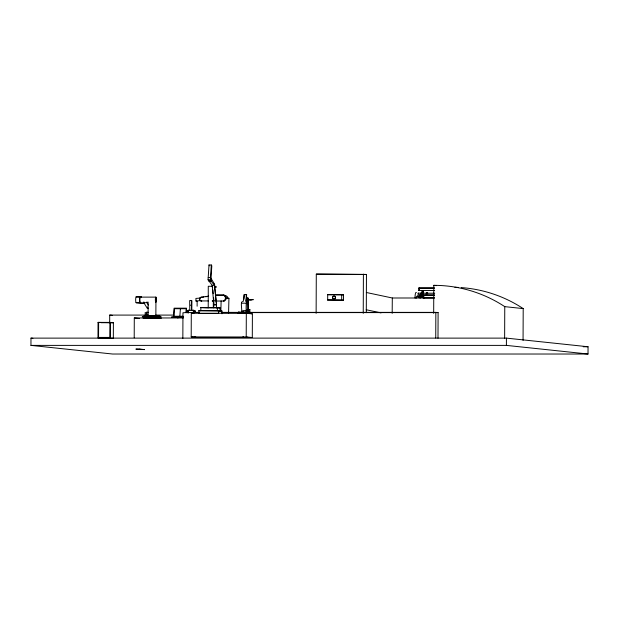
<?xml version="1.0" encoding="UTF-8"?>
<svg xmlns="http://www.w3.org/2000/svg" width="619" height="619" viewBox="0 0 619 619"><rect width="100%" height="100%" fill="white"/><g stroke="black" fill="none" stroke-linecap="round" stroke-linejoin="round"><path stroke-width="0.93" d="M30.95 345.387L30.981 338.121L506.427 338.121L588.05 346.756L588.019 354.022L112.573 354.022L30.95 345.387L506.396 345.387L588.019 354.022M110.329 337.951L110.391 322.391L98.05 322.391L97.98 337.951L113.331 338.268L113.393 322.708L109.973 322.398L109.903 337.959M98.56 337.959L98.622 322.398M109.671 322.669L109.702 315.086L148.065 315.086M134.207 337.812L134.292 317.957L183.518 317.957M144.235 316.394C146.038 316.495 141.937 316.131 143.376 316.874M143.391 316.905L144.119 316.897L144.119 316.417C143.113 315.752 143.685 317.702 143.376 316.394M145.016 316.425L145.186 316.92L145.016 316.425L143.569 316.441M147.183 315.319L146.471 315.241L146.479 312.27L148.22 312.27M157.094 316.371L156.831 316.866L157.094 316.371C158.263 315.845 161.095 317.09 160.035 316.402M157.953 316.371L158.549 316.866L158.549 316.386L156.831 316.386M158.286 316.402L158.549 316.866M158.843 316.843L158.851 316.371L160.298 316.386M159.702 316.843L159.71 316.371M177.87 318.058L177.877 317.083L178.62 317.16M182.845 338.407L182.953 312.812A28.188 0.58 0.2 0 1 199.264 312.386M188.137 313.26L188.145 310.281L194.064 310.359L191.457 310.359M191.72 300.579L191.673 310.328L191.72 300.579L189.662 300.563L189.801 310.328M197.399 337.541L191.194 336.898L191.294 313.26L246.316 313.26L252.397 313.903L252.297 337.541L197.275 337.541M193.337 313.26L193.345 310.281M194.049 312.587L194.057 311.102M197.121 306.219L197.144 301.074M198.869 310.676L198.861 313.446L218.669 313.446L218.685 310.676L198.869 310.676L200.517 310.846M200.842 307.597L200.827 310.707L220.016 310.986L220.031 307.875L200.842 307.597L208.069 307.875M208.224 307.72L208.278 286.28L212.572 286.28M211.311 279.494L211.303 281.343L214.476 285.313L216.511 304.772L216.495 307.658L213.903 307.666M213.307 307.798L213.338 300.71M213.694 307.836L213.725 300.749L212.534 300.919M216.511 304.772L214.476 284.075L210.491 277.49L208.201 277.49M217.385 310.707L217.401 307.597M221.958 313.794L221.973 311.024L218.685 310.676M237.758 313.531L237.766 312.858L248.351 312.858L251.91 313.237L251.91 313.91M238.385 312.874L238.385 312.154L248.018 312.154L251.291 312.502L251.291 313.222M242.393 301.407C240.079 301.956 242.424 309.662 241.503 311.636L243.399 311.636M246.316 313.26L246.215 336.898L252.297 337.541M246.238 311.636C246.037 312.255 245.944 295 247.476 303.712L247.244 301.747L247.414 311.759M247.229 303.264L247.236 299.72L248.513 299.758L248.474 309.508L248.134 299.72M248.01 312.874L248.018 312.154M248.343 313.531L248.351 312.858M248.792 312.409L248.807 309.438L247.058 309.438M249.852 312.525L249.867 309.554L248.807 309.438M316.131 313.322L316.294 274.124L366.456 274.449L366.293 312.688M327.675 299.967L327.699 294.683L341.703 294.683L343.514 294.868L343.491 300.161L327.675 299.967L343.491 300.161M341.68 299.967L341.703 294.683M363.237 313.322L363.407 274.124M423.326 297.19L418.111 297.135L418.127 293.174L434.7 293.228M418.754 288.013L419.342 288.075L419.334 290.566L418.746 290.504L418.754 288.013L434.507 288.013M419.829 296.702L419.837 295.836L423.682 295.851L423.682 296.718L419.829 296.702L419.837 295.836M420.347 295.232C420.463 296.741 420.231 294.04 421.849 295.255L421.671 295.836L421.849 295.255M422.158 294.149L422.173 290.535L422.576 290.528L423.195 290.543L423.179 294.164M422.266 294.164L422.173 290.535M422.56 294.141L422.576 290.528M423.071 294.149L423.087 290.535M424.023 297.994L423.187 297.909L423.203 295.054L434.461 295.054M433.679 313.33L433.795 285.336L436.557 285.622M435.737 337.966L435.846 312.371L249.457 312.371M437.997 338.198L438.105 312.603L435.846 312.371M504.632 338.438L504.764 306.645A134.006 131.282 -84 0 0 433.795 285.336M506.396 345.387L506.427 338.121M523.063 340.388L523.202 308.595A134.006 131.282 -84 0 0 461.163 287.595M392.175 313.33L392.307 297.994L366.34 292.493M220.867 311.109L221.122 300.904M228.566 313.144L228.937 298.304L225.803 298.165M185.924 312.502L186.11 308.719L174.419 308.719L174.009 316.255L183.201 316.255M179.773 317.284L180.431 308.378M186.427 312.734L186.512 308.177L174.086 308.177L173.428 317.23M216.495 304.788L213.849 304.749L212.178 285.313L208.054 279.819L208.998 264.978L211.288 264.978L211.814 265.814L210.87 280.655L208.58 280.655M209.013 281.343L211.303 281.343L210.344 279.819L211.288 264.978M423.357 293.762L423.582 292.416M196.3 300.548L196.03 301.167L195.898 298.428L199.875 298.103L200.099 298.528M199.682 298.776L199.875 298.103M243.979 299.248L244.203 296.578M246.277 301.035L246.617 294.636L244.165 294.636L243.267 301.407M245.712 301.407L246.617 294.636M147.562 307.063L147.353 308.424L143.825 302.706A3.242 0.65 -90 0 1 143.863 301.886M200.247 300.509L196.177 301.182M148.251 308.572L147.987 307.898M248.351 298.304C248.312 301.615 245.464 296.919 247.809 299.72L247.724 299.155M188.47 310.606L188.509 312.479M136.095 296.857L141.511 297.004L136.095 296.857A3.095 0.619 -90 0 0 135.662 299.743A3.095 0.619 -90 0 0 136.072 302.714L140.722 303.055M200.084 300.896L199.682 299.109M187.248 312.456L187.201 310.583L187.364 311.071M246.973 310.668L242.64 310.576M228.937 298.304L227.235 298.319M212.673 300.834L213.965 300.648M201.005 300.633A1.903 1.865 -84 0 0 201.748 301.02L200.935 300.935A1.903 1.865 -84 0 1 201.074 297.221L208.68 296.137M201.477 297.43A1.903 1.865 -84 0 1 201.879 297.306L203.783 297.027M205.686 296.764L208.533 296.362M214.615 287.224L216.41 286.93L214.344 287.139M208.185 307.705L212.603 307.744M198.931 312.727L198.521 312.804M241.255 312.278L246.896 312.278M190.931 300.571L190.443 300.571L190.969 300.571M190.435 305.175L190.931 305.175M157.265 316.858L157.845 316.851M157.257 318.089L157.837 318.089M143.933 316.905L144.831 316.913M144.467 316.456L145.194 316.441M366.456 274.449L316.294 274.124M208.054 279.819L210.344 279.819M214.476 285.313L212.178 285.313L212.642 287.193M419.342 288.075L434.159 288.075M418.746 290.504L434.492 290.504M343.514 294.868L327.699 294.683M224.217 295.155L216.286 295.07L224.217 295.155A3.095 3.033 -84 0 1 224.194 301.02L215.776 301.02M434.352 295.147L423.203 295.054M140.25 297.12L155.872 297.12A2.584 0.518 -90 0 1 156.282 301.283A2.584 0.518 -90 0 1 155.392 300.656A2.584 0.518 -90 0 1 155.942 297.128L155.872 315.466M418.111 297.135L423.783 297.135M423.187 297.909L434.445 297.909M392.307 297.994L434.337 297.994M247.623 299.758L248.513 299.758M200.935 300.935L208.417 300.935M212.162 300.935L214.035 300.935M143.825 302.706L146.958 302.706L148.39 305.028M136.072 302.714L144.606 303.202L140.637 303.209M241.542 303.186L246.277 303.186M216.348 307.875L220.031 307.875M248.118 309.554L249.867 309.554M219.141 311.024L221.973 311.024M221.455 312.371L238.833 312.371M249.372 312.502L251.291 312.502M221.78 312.603L238.199 312.603M249.782 312.603L438.105 312.603M155.74 315.086L173.962 315.086M146.471 315.241L148.204 315.241M144.668 315.466L159.331 315.466M143.933 316.108L160.066 316.108M142.2 316.874L161.311 316.874M183.619 317.098L171.517 317.083L173.978 317.261M173.049 317.16L183.263 317.16M143.128 318.236L161.311 318.236M112.828 322.7L98.05 322.391M101.052 322.708L113.393 322.708M191.194 336.898L247.143 336.991M98.56 337.417L109.911 337.417M196.819 337.479L200.78 337.541M251.716 337.479L247.159 337.479L247.739 337.541M583.222 346.756L588.05 346.756M253.62 299.666L247.778 299.604L249.511 299.673M144.119 316.897L145.016 316.905M247.236 299.72L248.281 299.735M252.39 299.689C249.983 301.654 246.447 297.863 247.948 299.72M216.139 304.749L213.911 304.78M143.113 316.417L143.709 316.433M418.127 293.174L418.614 293.228M418.877 294.814L421.183 295.054M423.682 295.851L423.682 296.718M504.764 306.645L523.202 308.595M201.051 297.213L201.879 297.306M224.194 301.02L223.382 300.935A3.095 3.033 -84 0 0 223.413 295.07M238.385 312.154L240.025 312.324M188.145 310.281L188.857 310.359M191.294 313.26L193.902 313.531M146.479 312.27L147.198 312.347M179.765 317.106L180.152 317.152M176.485 317.106L176.872 317.152M109.702 315.086L112.256 315.357M134.292 317.957L139.499 318.506M242.834 336.898L243.762 336.991M194.73 336.898L195.658 336.991M30.981 338.121L32.9 338.322M422.39 293.545L423.28 293.685M247.329 297.329C249.256 297.693 246.958 300.842 246.408 298.66M366.193 309.748L381.033 312.889M146.827 314.862L146.773 312.541L146.997 312.874M145.225 314.862L145.179 312.541L145.403 312.874M208.998 264.978L209.524 265.814M244.165 294.636L244.327 295.116M214.476 284.075L214.778 285.344M212.89 289.971L213.215 293.677M213.547 297.375L213.872 301.082M156.723 316.874L156.723 318.236M148.127 302.072L148.127 315.466M145.148 316.874L145.148 318.236M140.242 302.25A2.584 0.518 -90 0 1 139.817 298.992A2.584 0.518 -90 0 1 140.521 297.313M140.033 302.714A3.095 0.619 -90 0 1 139.631 299.743A3.095 0.619 -90 0 1 140.064 296.857M146.958 302.706A3.242 0.65 -90 0 1 146.997 301.886M244.141 296.199A1.261 1.215 -48.2 0 1 244.869 294.76A1.261 1.215 -48.2 0 1 246.385 295.17A1.261 1.215 -48.2 0 1 246.184 296.764M247.995 309.771A1.176 1.153 -84 0 1 248.59 309.81M247.275 310.088A0.843 0.828 -84 0 1 247.267 311.55M224.403 295.882A2.584 2.53 -84 0 1 227.846 298.644M221.231 295.549A2.584 2.53 -84 0 1 223.173 295.572M248.18 309.794A1.176 1.153 -84 0 1 248.776 309.825M247.352 310.374A0.843 0.828 -84 0 1 247.352 311.218M454.911 287.309A134.006 131.282 -84 0 1 458.486 287.433M426.174 294.11A5.501 1.099 -90 0 1 427.729 293.87M415.009 298.048A5.501 1.099 -90 0 1 416.363 292.524M420.448 298.048A5.501 1.099 -90 0 1 420.471 296.617M420.742 294.11A5.501 1.099 -90 0 1 421.794 292.524M419.009 296.725A1.656 1.609 -63.2 0 1 419.256 297.956M416.13 298.242A1.656 1.609 -63.2 0 1 417.98 296.052M420.603 296.075A1.176 1.153 -84 0 1 420.525 294.095A1.176 1.153 -84 0 1 422.32 294.853A1.176 1.153 -84 0 1 420.881 296.192M332.883 296.857A1.47 1.439 -84 0 1 335.227 296.648A1.47 1.439 -84 0 1 334.608 298.969A1.47 1.439 -84 0 1 332.689 297.592M193.499 311.264C193.755 314.777 194.126 308.641 193.499 311.264M194.853 311.264C195.109 314.777 195.48 308.641 194.853 311.264M139.84 349.108L135.87 349.108L144.413 349.596L139.84 349.108M334.941 298.606A1.47 1.439 -84 0 0 334.306 296.153A1.47 1.439 -84 0 0 332.542 297.948A1.47 1.439 -84 0 0 334.941 298.606"/></g></svg>
